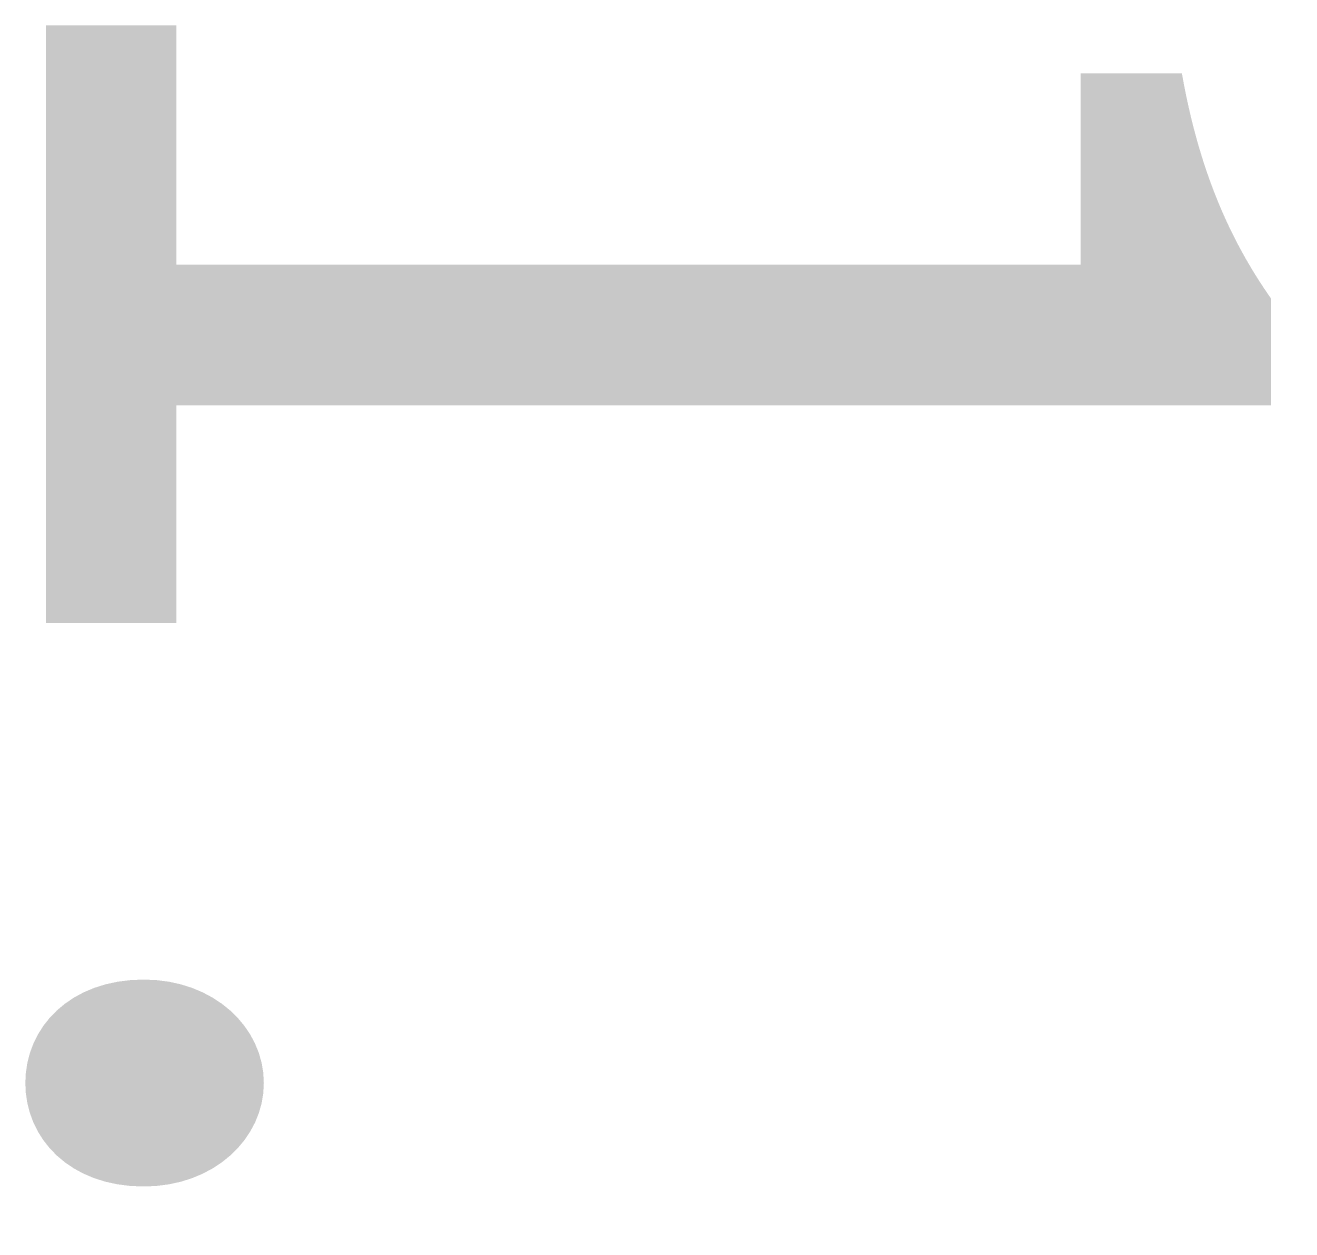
# Model space of a CAD drawing. Header units: millimetres. Extents: x 306 to 1885, y 393 to 1000.
# Drawn here: x 1718.64 to 1723.66, y 608.67 to 613.44 of the extents above; entities that cross this region are included whole.
import ezdxf

# ---------------------------------------------------------------- set-up
doc = ezdxf.new("R2010")
doc.units = ezdxf.units.MM
doc.layers.add('dim', color=3, linetype='Continuous', lineweight=9)
doc.styles.add('FFS', font='SIMFANG.TTF', dxfattribs={"width": 0.9})
doc.dimstyles.new('YanXiu', dxfattribs={"dimtxt": 2.5, "dimasz": 2.2, "dimexe": 1, "dimexo": 0.6, "dimgap": 0.66, "dimtad": 0, "dimzin": 1, "dimdsep": 46, "dimtxsty": 'FFS', "dimcen": 0, "dimclrd": 256, "dimclre": 131, "dimclrt": 42, "dimazin": 0, "dimtfac": 1, "dimtofl": 0, "dimtmove": 0, "dimatfit": 3, "dimfxl": 0, "dimlwd": 5, "dimlwe": 5, "dimarcsym": 0})

# ---------------------------------------------------------------- blocks, each defined once
blk = doc.blocks.new('*D50')
at = {"layer": 'Defpoints', "color": 0}
for p in [(-65.4153, 104.5518), (-59.9348, 103.5518), (-53.0434, 103.5518)]:
    blk.add_point(p, dxfattribs=at)
at = {"layer": 'dim', "lineweight": 5}
for p, q in [((-53.0434, 108.5518), (-53.0434, 112.5518)), ((-53.0434, 99.5518), (-53.0434, 95.5518))]:
    blk.add_line(p, q, dxfattribs=at)
at = {"layer": 'dim', "color": 131, "lineweight": 5}
for p, q in [((-64.4158, 104.5518), (-52.0439, 104.5518)), ((-58.9353, 103.5518), (-52.0439, 103.5518))]:
    blk.add_line(p, q, dxfattribs=at)
at = {"layer": 'dim'}
for points in [[(-53.71, 108.5518), (-52.3767, 108.5518), (-53.0434, 104.5518)], [(-53.71, 99.5518), (-52.3767, 99.5518), (-53.0434, 103.5518)]]:
    blk.add_solid(points, dxfattribs=at)
at = {"layer": 'dim', "color": 42, "insert": (-53.0434, 88.8239), "char_height": 5, "attachment_point": 5, "rotation": 90, "style": 'FFS'}
blk.add_mtext('1.00', dxfattribs=at)
blk = doc.blocks.new('u50')
at = {"layer": 'dim'}
dim = blk.add_linear_dim(base=(-53.0434, 103.5518), p1=(-65.4153, 104.5518), p2=(-59.9348, 103.5518), angle=90, dimstyle='YanXiu', override={"dimtxt": 5, "dimasz": 4, "dimexe": 0.9995, "dimexo": 0.9995, "dimgap": 0.9995}, dxfattribs=at)
dim.commit()
dim.dimension.update_dxf_attribs({"geometry": '*D50', "text_midpoint": (-53.0434, 88.8239)})

msp = doc.modelspace()

# ---------------------------------------------------------------- block references
at = {"rotation": 180}
msp.add_blockref('u50', (1668.135, 696.542), dxfattribs=at)

doc.saveas('drawing.dxf')
